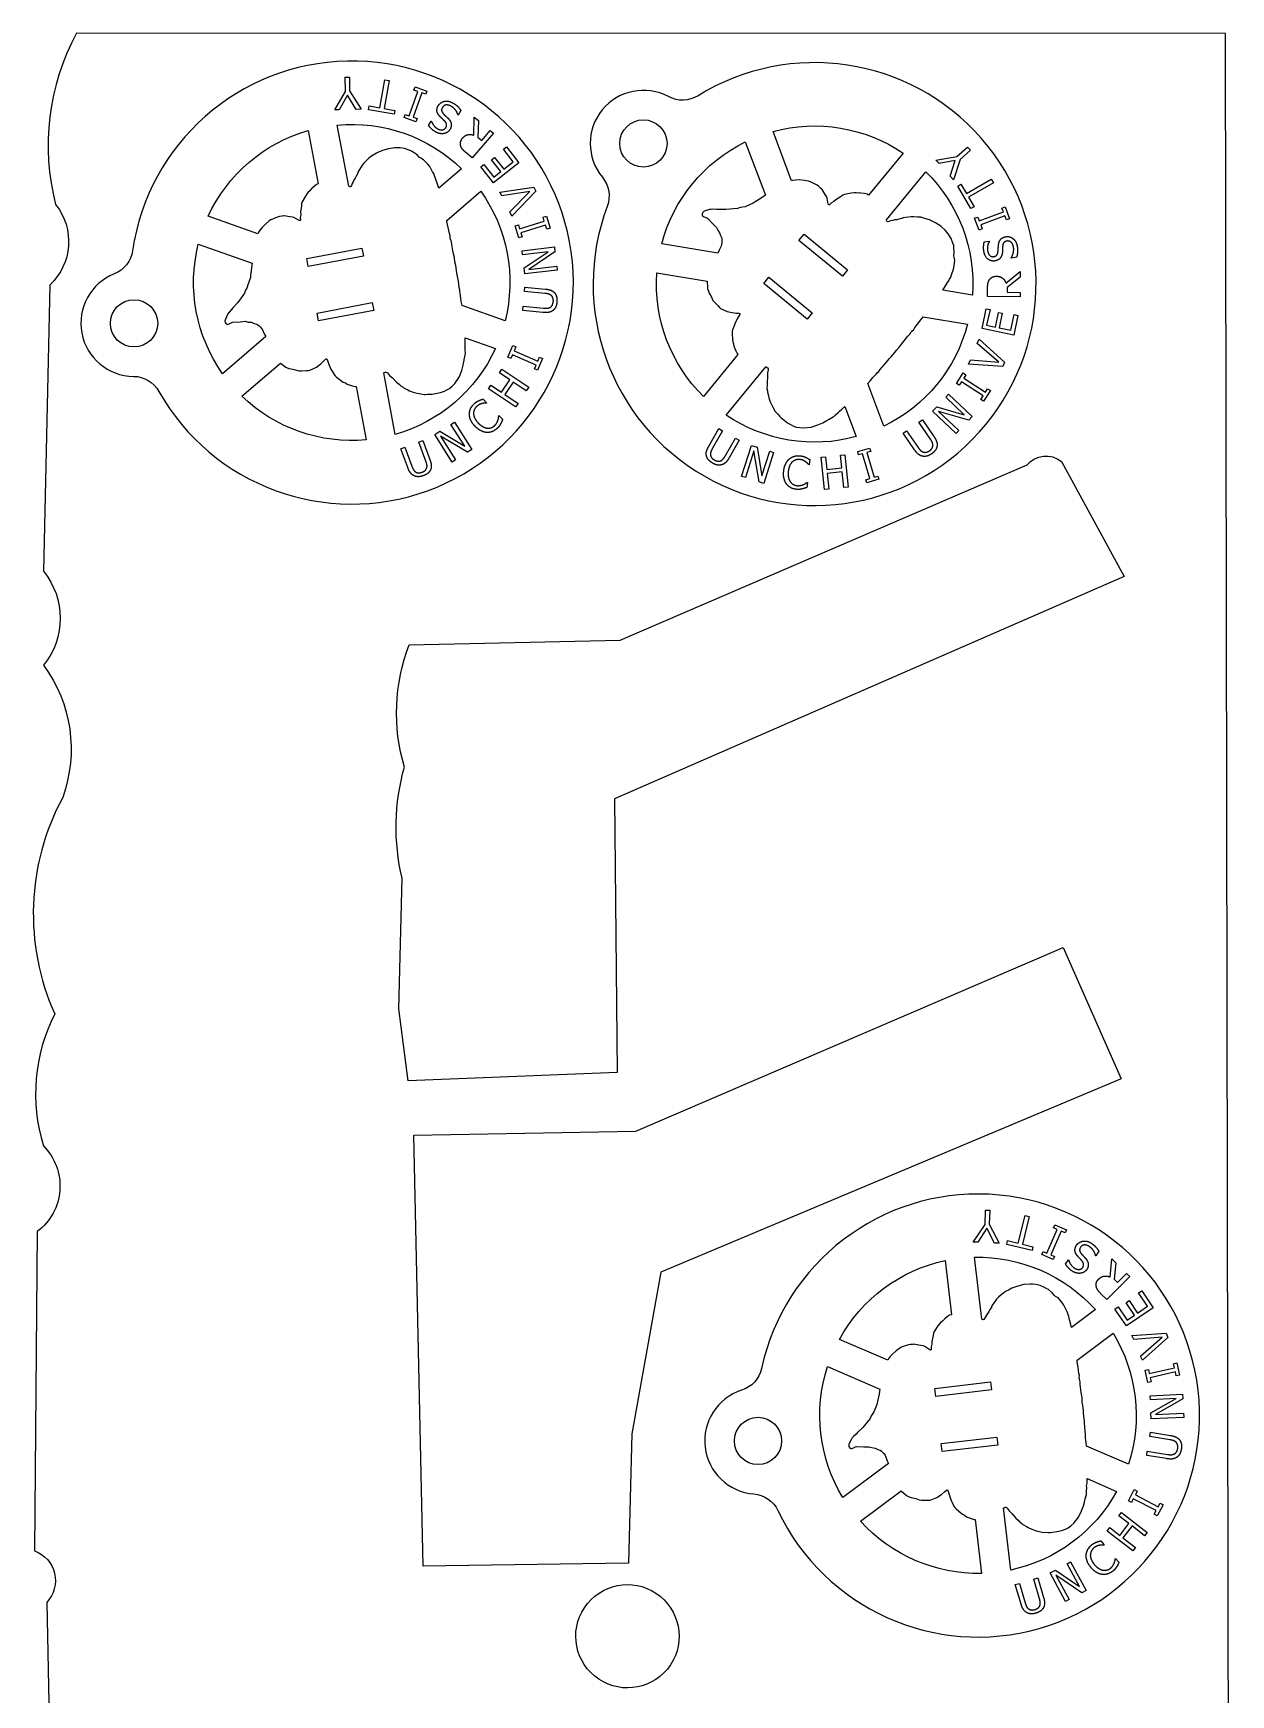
# Model space of a CAD drawing. Header units: millimetres. Extents: x -1 to 83, y -2 to 250.
# Drawn here: x -0.4 to 80.7, y 137.3 to 249.8 of the extents above; entities that cross this region are included whole.
import ezdxf

# ---------------------------------------------------------------- set-up
doc = ezdxf.new("R2010")
doc.units = ezdxf.units.MM
doc.layers.add('SCRAP_OUTLINE', color=5, linetype='Continuous')

msp = doc.modelspace()

# ---------------------------------------------------------------- linework, layer by layer
for points in [[(5.08, 233.54, 0.821365), (6.38, 226.6, -0.267689), (8.1, 225.58, 6.023346), (6.32, 235.11, -0.267689)], [(42.61, 245.54, 0.821365), (38.13, 240.08, -0.267689), (38.46, 238.11, 6.023346), (44.61, 245.6, -0.267689)], [(18.89, 239.64), (18.77, 239.59), (18.63, 239.48), (18.45, 239.32), (18.4, 239.26), (18.32, 239.16), (18.22, 239.08), (18.15, 238.99), (18.03, 238.81), (17.81, 238.41), (17.77, 238.3), (17.76, 238.13), (17.7, 237.73), (17.71, 237.55), (17.68, 237.36), (17.69, 237.19), (17.69, 237.17), (17.67, 237.15), (17.64, 237.15), (17.6, 237.15), (17.24, 237.35), (17.14, 237.38), (16.97, 237.4), (16.58, 237.46), (16.54, 237.46), (16.45, 237.44), (16.26, 237.42), (16.14, 237.39), (15.72, 237.23), (15.68, 237.21), (15.57, 237.13), (15.34, 236.93), (15.09, 236.69), (14.95, 236.52), (14.82, 236.32), (14.8, 236.26), (11.44, 237.44, -0.218412), (18.21, 243.25)], [(27.06, 239.34), (27, 239.55), (26.86, 239.92), (26.82, 240.06), (26.77, 240.18), (26.73, 240.33), (26.64, 240.46), (26.44, 240.81), (26.29, 241), (26.02, 241.27), (25.83, 241.37), (25.76, 241.42), (25.58, 241.59), (25.33, 241.79), (25.21, 241.84), (25.04, 241.92), (24.74, 242.03), (24.45, 242.07), (24.25, 242.08), (24.05, 242.07), (23.65, 242.01), (23.24, 241.89), (22.97, 241.77), (22.84, 241.72), (22.62, 241.57), (22.44, 241.47), (22.32, 241.37), (22.15, 241.21), (21.99, 241.03), (21.86, 240.89), (21.57, 240.42), (21.57, 240.38), (21.55, 240.31), (21.46, 240.16), (21.39, 240.02), (21.31, 239.89), (21.26, 239.77), (21.2, 239.65), (21.15, 239.52), (21.11, 239.46), (21.07, 239.44), (21.05, 239.44), (20.96, 239.48), (20.18, 243.62, -0.218412), (28.6, 240.66)], [(56.16, 238.88), (56.05, 238.94), (55.88, 238.98), (55.64, 239.01), (55.56, 239.02), (55.43, 239.01), (55.31, 239.03), (55.19, 239.03), (54.98, 239), (54.53, 238.92), (54.42, 238.88), (54.29, 238.78), (53.94, 238.56), (53.8, 238.45), (53.65, 238.34), (53.51, 238.22), (53.49, 238.21), (53.47, 238.22), (53.45, 238.24), (53.43, 238.27), (53.35, 238.67), (53.31, 238.77), (53.21, 238.92), (53.01, 239.25), (52.99, 239.28), (52.9, 239.34), (52.77, 239.47), (52.68, 239.54), (52.28, 239.76), (52.23, 239.78), (52.1, 239.81), (51.81, 239.86), (51.47, 239.9), (51.24, 239.89), (51, 239.86), (50.94, 239.84), (49.69, 243.18, -0.218412), (58.5, 241.72)], [(42.15, 235.57, -0.218412), (47.81, 242.47), (49.18, 238.86), (49.05, 238.79), (48.89, 238.66), (48.48, 238.41), (48.34, 238.32), (48.1, 238.21), (47.79, 238.09), (47.65, 238.05), (47.47, 238.03), (47.28, 237.96), (46.5, 237.89), (46, 237.91), (45.86, 237.91), (45.63, 237.92), (45.5, 237.91), (45.39, 237.89), (45.03, 237.78), (44.97, 237.74), (44.91, 237.67), (44.89, 237.6), (44.89, 237.56), (44.9, 237.51), (44.92, 237.47), (44.96, 237.44), (45.03, 237.4), (45.21, 237.33), (45.28, 237.3), (45.61, 236.93), (45.86, 236.67), (45.95, 236.5), (46.07, 236.32), (46.14, 236.13), (46.21, 235.96), (46.23, 235.87), (46.23, 235.76), (46.22, 235.64), (46.2, 235.51), (46.17, 235.42), (46.03, 235.14), (45.96, 234.94)], [(61.18, 232.43), (61.3, 232.61), (61.51, 232.96), (61.59, 233.07), (61.64, 233.19), (61.73, 233.32), (61.78, 233.47), (61.91, 233.85), (61.96, 234.08), (61.99, 234.47), (61.95, 234.68), (61.94, 234.76), (61.96, 235.01), (61.94, 235.33), (61.92, 235.45), (61.86, 235.63), (61.76, 235.94), (61.59, 236.18), (61.47, 236.35), (61.34, 236.49), (61.04, 236.76), (60.68, 237), (60.42, 237.12), (60.29, 237.2), (60.04, 237.27), (59.84, 237.34), (59.7, 237.37), (59.46, 237.39), (59.22, 237.41), (59.03, 237.4), (58.48, 237.33), (58.45, 237.3), (58.39, 237.28), (58.21, 237.25), (58.06, 237.21), (57.91, 237.19), (57.79, 237.15), (57.65, 237.12), (57.52, 237.08), (57.45, 237.07), (57.41, 237.08), (57.4, 237.1), (57.37, 237.19), (60.04, 240.46, -0.218412), (63.19, 232.1)], [(29.9, 239.14, -0.218412), (31.55, 230.37), (28.64, 231.39), (28.58, 231.66), (28.54, 231.9), (28.51, 232.23), (28.48, 232.36), (28.48, 232.47), (28.44, 232.61), (28.38, 233.05), (28.28, 233.59), (28.26, 233.77), (28.2, 234.11), (28.14, 234.35), (28.11, 234.64), (28.03, 234.99), (27.93, 235.53), (27.91, 235.72), (27.84, 235.89), (27.83, 235.96), (27.83, 236.12), (27.77, 236.27), (27.69, 236.69), (27.64, 236.88), (27.61, 237.09), (27.59, 237.16)], [(12.42, 226.78, -0.218412), (10.77, 235.55), (14.42, 234.27), (14.39, 234.13), (14.38, 233.92), (14.31, 233.45), (14.3, 233.29), (14.22, 233.04), (14.11, 232.72), (14.05, 232.58), (13.96, 232.43), (13.89, 232.24), (13.44, 231.6), (13.1, 231.23), (13.01, 231.12), (12.86, 230.95), (12.78, 230.84), (12.73, 230.75), (12.58, 230.4), (12.57, 230.33), (12.59, 230.24), (12.63, 230.18), (12.66, 230.15), (12.7, 230.13), (12.74, 230.12), (12.79, 230.13), (12.86, 230.16), (13.04, 230.25), (13.11, 230.28), (13.6, 230.3), (13.96, 230.33), (14.14, 230.28), (14.37, 230.26), (14.56, 230.19), (14.73, 230.14), (14.81, 230.09), (14.9, 230.02), (14.98, 229.94), (15.06, 229.84), (15.12, 229.76), (15.24, 229.47), (15.35, 229.29)], [(45.22, 233.04), (45.25, 232.59), (45.26, 232.53), (45.31, 232.37), (45.37, 232.23), (45.53, 231.96), (45.62, 231.74), (45.73, 231.62), (45.97, 231.37), (46.06, 231.26), (46.14, 231.2), (46.58, 231), (46.93, 230.92), (47.2, 230.88), (47.38, 230.87), (47.42, 230.86), (47.44, 230.84), (47.45, 230.81), (47.43, 230.78), (47.29, 230.53), (47.1, 230.16), (47.06, 230.01), (46.95, 229.75), (46.93, 229.64), (46.93, 229.52), (46.95, 229.07), (46.96, 228.95), (47.01, 228.8), (47.03, 228.65), (47.16, 228.32), (47.26, 228.15), (47.3, 228.09), (44.97, 225.24, -0.218412), (41.82, 233.6)], [(62.86, 230.13, -0.218412), (57.2, 223.22), (56.11, 226.11), (56.28, 226.33), (56.44, 226.52), (56.67, 226.75), (56.75, 226.85), (56.84, 226.93), (56.92, 227.05), (57.22, 227.38), (57.57, 227.8), (57.69, 227.93), (57.91, 228.2), (58.06, 228.4), (58.26, 228.6), (58.48, 228.9), (58.82, 229.32), (58.95, 229.45), (59.05, 229.62), (59.09, 229.67), (59.22, 229.77), (59.29, 229.91), (59.56, 230.24), (59.68, 230.41), (59.81, 230.56), (59.86, 230.62)], [(23.33, 226.83), (23.35, 226.85), (23.42, 226.88), (23.47, 226.89), (23.53, 226.87), (23.58, 226.83), (23.72, 226.66), (23.92, 226.49), (24.2, 226.21), (24.37, 226.08), (24.46, 225.97), (24.5, 225.94), (24.64, 225.87), (24.72, 225.8), (24.95, 225.68), (25.07, 225.62), (25.33, 225.53), (25.59, 225.46), (25.72, 225.43), (26.06, 225.38), (26.14, 225.37), (26.29, 225.39), (26.47, 225.39), (26.6, 225.4), (27.17, 225.51), (27.44, 225.6), (27.61, 225.68), (27.78, 225.78), (27.96, 225.94), (28.14, 226.12), (28.44, 226.55), (28.61, 227), (28.71, 227.35), (28.76, 227.59), (28.8, 227.84), (28.86, 228.14), (28.86, 228.22), (28.85, 228.34), (28.85, 228.59), (28.83, 228.71), (28.84, 228.9), (28.84, 229.2), (30.89, 228.48, -0.218412), (24.11, 222.67)], [(16.33, 227.5), (16.7, 227.23), (16.75, 227.2), (16.9, 227.14), (17.05, 227.1), (17.36, 227.04), (17.58, 226.98), (17.75, 226.98), (18.09, 227), (18.23, 227), (18.33, 227.02), (18.77, 227.23), (19.06, 227.45), (19.26, 227.63), (19.38, 227.76), (19.42, 227.79), (19.44, 227.79), (19.47, 227.78), (19.49, 227.74), (19.58, 227.47), (19.74, 227.09), (19.83, 226.96), (19.96, 226.72), (20.04, 226.63), (20.13, 226.55), (20.49, 226.27), (20.59, 226.2), (20.73, 226.15), (20.86, 226.07), (21.19, 225.96), (21.39, 225.92), (21.46, 225.91), (22.14, 222.3, -0.218412), (13.72, 225.26)], [(49.2, 227.25), (49.23, 227.24), (49.3, 227.21), (49.34, 227.18), (49.36, 227.12), (49.36, 227.05), (49.32, 226.84), (49.32, 226.58), (49.29, 226.18), (49.3, 225.96), (49.27, 225.83), (49.27, 225.78), (49.31, 225.62), (49.31, 225.52), (49.37, 225.27), (49.4, 225.14), (49.49, 224.88), (49.61, 224.64), (49.67, 224.52), (49.84, 224.22), (49.89, 224.15), (50.01, 224.05), (50.12, 223.91), (50.22, 223.82), (50.66, 223.46), (50.91, 223.31), (51.08, 223.23), (51.27, 223.16), (51.5, 223.13), (51.76, 223.11), (52.28, 223.15), (52.72, 223.31), (53.06, 223.46), (53.28, 223.58), (53.49, 223.71), (53.76, 223.85), (53.83, 223.9), (53.91, 223.99), (54.1, 224.15), (54.18, 224.24), (54.33, 224.35), (54.56, 224.55), (55.32, 222.52, -0.218412), (46.52, 223.97)], [(47.56, 157.94, 0.821365), (48.38, 150.92, -0.267689), (50.02, 149.79, 6.023346), (48.91, 159.42, -0.267689)], [(61.77, 163.06), (61.64, 163.02), (61.49, 162.93), (61.31, 162.78), (61.25, 162.72), (61.17, 162.63), (61.06, 162.55), (60.98, 162.47), (60.85, 162.3), (60.6, 161.91), (60.56, 161.81), (60.54, 161.64), (60.45, 161.24), (60.44, 161.06), (60.4, 160.88), (60.4, 160.7), (60.39, 160.68), (60.37, 160.67), (60.34, 160.66), (60.31, 160.67), (59.97, 160.9), (59.86, 160.94), (59.69, 160.97), (59.31, 161.05), (59.27, 161.06), (59.17, 161.04), (58.99, 161.03), (58.87, 161.02), (58.43, 160.88), (58.39, 160.86), (58.28, 160.79), (58.03, 160.61), (57.77, 160.39), (57.62, 160.23), (57.48, 160.04), (57.45, 159.98), (54.18, 161.39, -0.218412), (61.34, 166.72)], [(69.89, 162.19), (69.85, 162.4), (69.74, 162.79), (69.71, 162.93), (69.67, 163.05), (69.63, 163.21), (69.56, 163.34), (69.38, 163.7), (69.25, 163.9), (68.99, 164.2), (68.81, 164.3), (68.74, 164.36), (68.58, 164.54), (68.34, 164.76), (68.23, 164.82), (68.06, 164.91), (67.77, 165.04), (67.48, 165.1), (67.28, 165.12), (67.09, 165.13), (66.68, 165.1), (66.26, 165), (65.99, 164.9), (65.85, 164.86), (65.62, 164.73), (65.43, 164.64), (65.31, 164.55), (65.13, 164.4), (64.95, 164.24), (64.82, 164.1), (64.5, 163.66), (64.49, 163.62), (64.47, 163.55), (64.36, 163.4), (64.29, 163.26), (64.2, 163.14), (64.14, 163.02), (64.07, 162.91), (64.01, 162.79), (63.97, 162.73), (63.92, 162.71), (63.91, 162.71), (63.82, 162.76), (63.33, 166.95, -0.218412), (71.52, 163.4)], [(72.72, 161.8, -0.218412), (73.75, 152.93), (70.91, 154.16), (70.88, 154.43), (70.85, 154.67), (70.84, 155), (70.83, 155.13), (70.83, 155.24), (70.8, 155.38), (70.77, 155.83), (70.71, 156.38), (70.71, 156.56), (70.67, 156.9), (70.62, 157.14), (70.62, 157.43), (70.56, 157.79), (70.49, 158.34), (70.49, 158.52), (70.43, 158.7), (70.42, 158.77), (70.44, 158.93), (70.39, 159.08), (70.34, 159.5), (70.3, 159.7), (70.29, 159.91), (70.27, 159.98)], [(54.41, 150.68, -0.218412), (53.38, 159.55), (56.93, 158.02), (56.89, 157.88), (56.87, 157.67), (56.77, 157.21), (56.74, 157.05), (56.65, 156.8), (56.52, 156.49), (56.45, 156.36), (56.34, 156.22), (56.26, 156.03), (55.77, 155.43), (55.4, 155.08), (55.31, 154.97), (55.14, 154.82), (55.05, 154.71), (55, 154.63), (54.83, 154.29), (54.81, 154.22), (54.83, 154.13), (54.86, 154.07), (54.89, 154.03), (54.93, 154.01), (54.97, 154), (55.02, 154), (55.09, 154.02), (55.27, 154.11), (55.35, 154.13), (55.84, 154.11), (56.2, 154.12), (56.38, 154.06), (56.6, 154.02), (56.78, 153.94), (56.95, 153.88), (57.03, 153.82), (57.11, 153.75), (57.19, 153.66), (57.27, 153.55), (57.31, 153.47), (57.42, 153.17), (57.51, 152.99)], [(65.3, 149.97), (65.33, 149.99), (65.4, 150.02), (65.44, 150.02), (65.5, 150), (65.55, 149.95), (65.67, 149.77), (65.86, 149.59), (66.13, 149.29), (66.29, 149.15), (66.37, 149.04), (66.41, 149), (66.54, 148.92), (66.61, 148.85), (66.84, 148.72), (66.96, 148.65), (67.2, 148.54), (67.46, 148.45), (67.59, 148.41), (67.92, 148.33), (68.01, 148.32), (68.16, 148.34), (68.34, 148.32), (68.47, 148.32), (69.04, 148.39), (69.31, 148.47), (69.5, 148.53), (69.67, 148.62), (69.86, 148.77), (70.05, 148.94), (70.38, 149.34), (70.58, 149.77), (70.7, 150.12), (70.77, 150.36), (70.82, 150.6), (70.91, 150.89), (70.92, 150.98), (70.91, 151.1), (70.93, 151.35), (70.92, 151.47), (70.95, 151.66), (70.96, 151.96), (72.95, 151.09, -0.218412), (65.79, 145.77)], [(58.36, 151.13), (58.71, 150.84), (58.76, 150.8), (58.91, 150.73), (59.05, 150.68), (59.36, 150.61), (59.58, 150.52), (59.74, 150.51), (60.09, 150.51), (60.23, 150.5), (60.33, 150.51), (60.78, 150.69), (61.09, 150.89), (61.3, 151.06), (61.43, 151.18), (61.47, 151.2), (61.49, 151.2), (61.51, 151.19), (61.53, 151.15), (61.61, 150.88), (61.74, 150.48), (61.82, 150.35), (61.94, 150.1), (62, 150), (62.09, 149.92), (62.43, 149.62), (62.52, 149.54), (62.66, 149.48), (62.78, 149.38), (63.11, 149.25), (63.3, 149.2), (63.38, 149.19), (63.8, 145.54, -0.218412), (55.61, 149.08)]]:
    msp.add_lwpolyline(points, format="xyb", close=True)
for points in [[(20.32, 244.65), (20.01, 244.65), (20.73, 245.89), (20.71, 246.86), (21, 246.87), (21.02, 245.93), (21.79, 244.69), (21.47, 244.68), (20.88, 245.64)], [(23.4, 246.69), (23.69, 246.64), (23.35, 244.73), (24.08, 244.6), (24.04, 244.35), (22.29, 244.65), (22.34, 244.91), (23.07, 244.78)], [(25.37, 245.99), (25.45, 246.2), (26.25, 245.91), (26.18, 245.7), (25.91, 245.8), (25.32, 244.15), (25.59, 244.05), (25.51, 243.84), (24.71, 244.13), (24.78, 244.34), (25.05, 244.25), (25.64, 245.89)], [(31.63, 242.15), (32.48, 241.06), (30.75, 239.7), (29.9, 240.79), (30.11, 240.95), (30.78, 240.09), (31.25, 240.47), (30.63, 241.26), (30.83, 241.42), (31.46, 240.63), (32.1, 241.13), (31.43, 241.98)], [(60.93, 241.01), (60.72, 241.24), (62.13, 241.49), (62.86, 242.13), (63.06, 241.91), (62.35, 241.29), (61.9, 239.9), (61.68, 240.15), (62.03, 241.21)], [(64.46, 239.96), (64.61, 239.71), (62.93, 238.73), (63.3, 238.09), (63.08, 237.96), (62.19, 239.49), (62.41, 239.62), (62.78, 238.99)], [(31.32, 238.82), (31.18, 239.08), (33.49, 239.41), (33.63, 239.13), (32.01, 237.45), (31.87, 237.73), (33.22, 239.11)], [(34.12, 237.38), (34.34, 237.44), (34.59, 236.63), (34.37, 236.56), (34.29, 236.83), (32.61, 236.32), (32.7, 236.05), (32.48, 235.98), (32.23, 236.8), (32.45, 236.86), (32.53, 236.6), (34.2, 237.11)], [(65.19, 238), (65.4, 238.07), (65.7, 237.27), (65.49, 237.2), (65.39, 237.46), (63.75, 236.85), (63.85, 236.59), (63.64, 236.51), (63.34, 237.31), (63.55, 237.39), (63.65, 237.13), (65.29, 237.73)], [(18.12, 234.58), (21.85, 235.28), (21.95, 234.74), (18.22, 234.04)], [(32.7, 235.1), (34.89, 235.36), (34.92, 235.03), (33.15, 233.84), (35.04, 234.06), (35.07, 233.79), (32.88, 233.54), (32.83, 233.95), (34.46, 235.03), (32.73, 234.83)], [(51.79, 236.22), (54.73, 233.81), (54.38, 233.39), (51.44, 235.8)], [(49.4, 233.32), (52.34, 230.9), (52, 230.48), (49.06, 232.89)], [(18.81, 230.89), (22.55, 231.59), (22.65, 231.05), (18.91, 230.35)], [(66.27, 230.73), (65.99, 229.38), (63.84, 229.83), (64.12, 231.18), (64.38, 231.13), (64.15, 230.07), (64.74, 229.94), (64.95, 230.93), (65.21, 230.88), (65, 229.89), (65.8, 229.72), (66.02, 230.78)], [(33.88, 227.89), (34.08, 227.8), (33.74, 227.02), (33.54, 227.11), (33.65, 227.36), (32.04, 228.06), (31.93, 227.8), (31.73, 227.89), (32.07, 228.68), (32.27, 228.59), (32.16, 228.33), (33.77, 227.63)], [(63.52, 228.83), (63.64, 229.11), (65.37, 227.55), (65.25, 227.26), (62.92, 227.42), (63.05, 227.71), (64.97, 227.56)], [(31.32, 227.08), (33.15, 225.86), (32.98, 225.61), (32.09, 226.21), (31.52, 225.37), (32.42, 224.77), (32.25, 224.53), (30.43, 225.76), (30.59, 226), (31.31, 225.52), (31.87, 226.36), (31.16, 226.84)], [(64.22, 225.76), (64.41, 225.64), (63.94, 224.92), (63.76, 225.04), (63.91, 225.28), (62.44, 226.23), (62.29, 226), (62.1, 226.12), (62.56, 226.83), (62.75, 226.71), (62.6, 226.48), (64.07, 225.52)], [(61.56, 225.39), (63.16, 223.88), (62.94, 223.64), (60.89, 224.23), (62.27, 222.93), (62.08, 222.73), (60.48, 224.24), (60.77, 224.54), (62.64, 223.99), (61.38, 225.19)], [(28.11, 223.5), (29.29, 221.64), (29.01, 221.47), (27.17, 222.55), (28.19, 220.95), (27.96, 220.8), (26.78, 222.66), (27.13, 222.88), (28.81, 221.88), (27.88, 223.35)], [(49.73, 221.45), (49.06, 219.35), (48.75, 219.45), (48.39, 221.55), (47.82, 219.74), (47.56, 219.82), (48.22, 221.92), (48.62, 221.8), (48.94, 219.87), (49.47, 221.53)], [(56.79, 219.85), (56.86, 219.63), (56.04, 219.39), (55.98, 219.6), (56.25, 219.68), (55.75, 221.36), (55.48, 221.28), (55.42, 221.5), (56.23, 221.74), (56.3, 221.52), (56.03, 221.44), (56.53, 219.77)], [(54.54, 221.29), (54.77, 219.1), (54.48, 219.07), (54.36, 220.14), (53.36, 220.03), (53.47, 218.96), (53.18, 218.93), (52.95, 221.12), (53.24, 221.15), (53.33, 220.29), (54.34, 220.4), (54.25, 221.26)], [(63.55, 167.97), (63.24, 167.98), (64.04, 169.17), (64.08, 170.14), (64.37, 170.13), (64.33, 169.19), (65.01, 167.9), (64.69, 167.91), (64.17, 168.91)], [(66.76, 169.78), (67.04, 169.71), (66.57, 167.83), (67.29, 167.65), (67.23, 167.4), (65.51, 167.82), (65.57, 168.08), (66.29, 167.9)], [(68.68, 168.94), (68.77, 169.15), (69.55, 168.81), (69.46, 168.6), (69.2, 168.71), (68.5, 167.11), (68.75, 167), (68.66, 166.79), (67.88, 167.14), (67.97, 167.34), (68.23, 167.23), (68.93, 168.83)], [(74.65, 164.67), (75.43, 163.53), (73.61, 162.3), (72.83, 163.44), (73.05, 163.58), (73.66, 162.69), (74.16, 163.03), (73.59, 163.86), (73.8, 164.01), (74.37, 163.17), (75.05, 163.63), (74.44, 164.53)], [(74.11, 161.38), (73.99, 161.65), (76.31, 161.81), (76.43, 161.52), (74.71, 159.97), (74.58, 160.25), (76.03, 161.53)], [(76.8, 159.74), (77.02, 159.79), (77.21, 158.96), (76.99, 158.91), (76.93, 159.19), (75.23, 158.79), (75.29, 158.52), (75.07, 158.47), (74.88, 159.3), (75.1, 159.35), (75.16, 159.08), (76.87, 159.47)], [(60.64, 158.07), (64.42, 158.51), (64.48, 157.96), (60.7, 157.53)], [(75.23, 157.57), (77.42, 157.68), (77.44, 157.35), (75.59, 156.29), (77.48, 156.38), (77.5, 156.1), (75.3, 156), (75.28, 156.42), (76.98, 157.38), (75.24, 157.3)], [(61.07, 154.34), (64.85, 154.77), (64.91, 154.23), (61.14, 153.79)], [(75.9, 150.29), (76.1, 150.19), (75.7, 149.43), (75.5, 149.54), (75.63, 149.79), (74.08, 150.6), (73.95, 150.35), (73.75, 150.45), (74.15, 151.21), (74.35, 151.1), (74.22, 150.85), (75.77, 150.05)], [(73.29, 149.67), (75.03, 148.32), (74.85, 148.09), (74, 148.75), (73.37, 147.95), (74.22, 147.29), (74.04, 147.06), (72.31, 148.41), (72.49, 148.64), (73.17, 148.11), (73.79, 148.91), (73.11, 149.44)], [(69.84, 146.32), (70.88, 144.39), (70.6, 144.23), (68.84, 145.43), (69.74, 143.77), (69.5, 143.64), (68.45, 145.57), (68.82, 145.77), (70.43, 144.66), (69.6, 146.19)]]:
    msp.add_lwpolyline(points, close=True)
for points in [[(28.55, 244.61), (28.37, 244.29), (28.36, 244.3)], [(29.43, 242.93), (29.46, 244.16), (29.75, 243.92), (29.71, 242.8), (29.96, 242.58), (30.53, 243.25), (30.76, 243.06), (29.32, 241.39), (28.89, 241.75)], [(26.36, 243.59), (26.53, 243.89), (26.55, 243.88)], [(63.99, 235.7), (64.33, 235.76), (64.34, 235.74)], [(66.18, 234.67), (65.82, 234.6), (65.82, 234.63)], [(65.46, 232.92), (66.43, 233.69), (66.42, 233.31), (65.54, 232.62), (65.54, 232.29), (66.41, 232.28), (66.41, 231.99), (64.21, 232.01), (64.21, 232.58)], [(34.24, 232.22), (32.87, 232.35), (32.89, 232.64), (34.26, 232.51)], [(34.11, 230.92), (32.74, 231.05), (32.77, 231.35), (34.14, 231.22)], [(30.05, 225.06), (30.29, 224.81), (30.28, 224.79)], [(31.12, 223.93), (31.13, 223.95), (31.37, 223.7)], [(45.34, 221.88), (46.02, 223.07), (46.27, 222.92), (45.59, 221.73)], [(59.27, 221.62), (58.49, 222.75), (58.73, 222.92), (59.51, 221.79)], [(60.34, 222.35), (59.56, 223.49), (59.8, 223.65), (60.58, 222.52)], [(24.96, 220.42), (24.48, 221.7), (24.76, 221.8), (25.23, 220.52)], [(26.18, 220.86), (25.7, 222.15), (25.98, 222.26), (26.45, 220.97)], [(46.46, 221.23), (47.15, 222.42), (47.4, 222.28), (46.72, 221.09)], [(52.17, 220.97), (52.13, 220.61), (52.11, 220.62)], [(51.99, 219.42), (52.01, 219.42), (51.98, 219.07)], [(69.5, 166.48), (69.69, 166.77), (69.71, 166.76)], [(71.75, 167.35), (71.55, 167.04), (71.53, 167.05)], [(72.51, 165.61), (72.63, 166.84), (72.9, 166.57), (72.78, 165.46), (73.02, 165.23), (73.63, 165.85), (73.84, 165.64), (72.3, 164.08), (71.89, 164.48)], [(76.56, 154.59), (75.2, 154.82), (75.25, 155.1), (76.6, 154.88)], [(76.34, 153.31), (74.99, 153.53), (75.03, 153.82), (76.39, 153.6)], [(71.88, 147.74), (72.11, 147.48), (72.09, 147.46)], [(72.87, 146.54), (72.88, 146.56), (73.11, 146.29)], [(67.73, 143.82), (67.34, 145.15), (67.62, 145.23), (68.01, 143.91)], [(66.48, 143.46), (66.09, 144.78), (66.37, 144.86), (66.76, 143.54)]]:
    msp.add_lwpolyline(points)
for centre in [(40.91, 242.37), (6.42, 230.19), (48.67, 154.51)]:
    msp.add_circle(centre, 1.6)
for points in [[(27.12, 244.21), (26.95, 244.39), (26.91, 244.73), (27.01, 244.91)], [(27.01, 244.91), (27.07, 245.02), (27.29, 245.19), (27.41, 245.22)], [(27.45, 243.89), (27.38, 243.96), (27.18, 244.15), (27.12, 244.21)], [(27.3, 244.8), (27.23, 244.69), (27.27, 244.48), (27.37, 244.38)], [(27.9, 244.88), (27.69, 245), (27.38, 244.95), (27.3, 244.8)], [(27.37, 244.38), (27.44, 244.3), (27.57, 244.18), (27.67, 244.09)], [(27.41, 245.22), (27.55, 245.25), (27.83, 245.21), (28.01, 245.11)], [(28.36, 244.3), (28.3, 244.49), (28.05, 244.8), (27.9, 244.88)], [(28.01, 245.11), (28.22, 245), (28.46, 244.74), (28.55, 244.61)], [(26.86, 243.14), (26.7, 243.23), (26.45, 243.46), (26.36, 243.59)], [(26.55, 243.88), (26.6, 243.75), (26.81, 243.46), (26.97, 243.37)], [(27.82, 243.33), (27.68, 243.1), (27.14, 242.99), (26.86, 243.14)], [(26.97, 243.37), (27.15, 243.27), (27.46, 243.32), (27.54, 243.45)], [(27.54, 243.45), (27.6, 243.57), (27.56, 243.79), (27.45, 243.89)], [(27.67, 244.09), (27.75, 244.01), (27.86, 243.84), (27.89, 243.75)], [(27.89, 243.75), (27.91, 243.65), (27.88, 243.44), (27.82, 243.33)], [(28.54, 242.21), (28.5, 242.34), (28.56, 242.6), (28.67, 242.74)], [(28.89, 241.75), (28.75, 241.88), (28.58, 242.07), (28.54, 242.21)], [(28.67, 242.74), (28.82, 242.92), (29.22, 243.01), (29.43, 242.93)], [(63.97, 235.03), (63.94, 235.21), (63.95, 235.54), (63.99, 235.7)], [(64.34, 235.74), (64.26, 235.62), (64.18, 235.27), (64.22, 235.09)], [(64.92, 235.05), (64.93, 235.15), (64.95, 235.43), (64.96, 235.52)], [(64.96, 235.52), (64.98, 235.75), (65.22, 236.01), (65.42, 236.05)], [(65.24, 235.43), (65.23, 235.33), (65.22, 235.15), (65.22, 235.02)], [(65.52, 235.76), (65.39, 235.74), (65.25, 235.58), (65.24, 235.43)], [(65.42, 236.05), (65.55, 236.08), (65.81, 236.02), (65.92, 235.94)], [(65.97, 235.35), (65.93, 235.58), (65.68, 235.79), (65.52, 235.76)], [(65.82, 234.63), (65.92, 234.79), (66, 235.18), (65.97, 235.35)], [(65.92, 235.94), (66.03, 235.86), (66.18, 235.61), (66.22, 235.41)], [(66.22, 235.41), (66.26, 235.18), (66.23, 234.83), (66.18, 234.67)], [(64.73, 234.42), (64.46, 234.37), (64.03, 234.71), (63.97, 235.03)], [(64.22, 235.09), (64.25, 234.89), (64.49, 234.68), (64.64, 234.71)], [(64.64, 234.71), (64.78, 234.74), (64.91, 234.91), (64.92, 235.05)], [(65.09, 234.63), (65.03, 234.55), (64.85, 234.44), (64.73, 234.42)], [(65.22, 235.02), (65.21, 234.9), (65.15, 234.71), (65.09, 234.63)], [(64.21, 232.58), (64.22, 232.77), (64.26, 233.02), (64.34, 233.14)], [(64.34, 233.14), (64.41, 233.25), (64.65, 233.38), (64.82, 233.38)], [(64.82, 233.38), (65.06, 233.38), (65.38, 233.13), (65.46, 232.92)], [(34.67, 232.08), (34.59, 232.14), (34.39, 232.2), (34.24, 232.22)], [(34.26, 232.51), (34.49, 232.49), (34.81, 232.36), (34.91, 232.24)], [(34.81, 231.66), (34.82, 231.79), (34.75, 232.01), (34.67, 232.08)], [(34.91, 232.24), (35, 232.12), (35.07, 231.84), (35.05, 231.63)], [(34.8, 231.07), (34.67, 230.97), (34.34, 230.9), (34.11, 230.92)], [(34.14, 231.22), (34.29, 231.2), (34.5, 231.22), (34.59, 231.27)], [(34.59, 231.27), (34.68, 231.32), (34.79, 231.51), (34.81, 231.66)], [(35.05, 231.63), (35.04, 231.44), (34.91, 231.16), (34.8, 231.07)], [(29.75, 224.95), (29.81, 224.98), (29.97, 225.04), (30.05, 225.06)], [(29.13, 224.01), (29.12, 224.2), (29.27, 224.57), (29.43, 224.72)], [(29.52, 223.21), (29.32, 223.41), (29.14, 223.8), (29.13, 224.01)], [(29.6, 224.54), (29.5, 224.44), (29.4, 224.19), (29.41, 224.04)], [(29.41, 224.04), (29.42, 223.9), (29.59, 223.58), (29.74, 223.43)], [(29.43, 224.72), (29.51, 224.8), (29.67, 224.91), (29.75, 224.95)], [(29.97, 224.75), (29.88, 224.73), (29.7, 224.63), (29.6, 224.54)], [(30.28, 224.79), (30.22, 224.79), (30.07, 224.78), (29.97, 224.75)], [(31.07, 223.65), (31.1, 223.73), (31.11, 223.89), (31.12, 223.93)], [(30.31, 222.8), (30.11, 222.81), (29.71, 223.02), (29.52, 223.21)], [(29.74, 223.43), (29.89, 223.27), (30.2, 223.11), (30.35, 223.09)], [(31.02, 223.09), (30.86, 222.94), (30.5, 222.79), (30.31, 222.8)], [(30.35, 223.09), (30.49, 223.08), (30.74, 223.17), (30.84, 223.27)], [(30.84, 223.27), (30.93, 223.36), (31.04, 223.55), (31.07, 223.65)], [(31.25, 223.41), (31.21, 223.32), (31.11, 223.18), (31.02, 223.09)], [(31.37, 223.7), (31.35, 223.62), (31.3, 223.49), (31.25, 223.41)], [(45.19, 221.19), (45.14, 221.35), (45.22, 221.67), (45.34, 221.88)], [(45.59, 221.73), (45.52, 221.6), (45.45, 221.4), (45.45, 221.3)], [(59.51, 221.79), (59.6, 221.66), (59.75, 221.51), (59.84, 221.48)], [(60.28, 221.56), (60.39, 221.64), (60.52, 221.83), (60.51, 221.94)], [(60.51, 221.94), (60.51, 222.04), (60.43, 222.23), (60.34, 222.35)], [(60.79, 221.85), (60.76, 221.71), (60.59, 221.47), (60.42, 221.35)], [(60.58, 222.52), (60.71, 222.33), (60.82, 222.01), (60.79, 221.85)], [(26.24, 220.42), (26.27, 220.52), (26.23, 220.72), (26.18, 220.86)], [(26.45, 220.97), (26.53, 220.75), (26.56, 220.41), (26.49, 220.27)], [(45.6, 220.72), (45.43, 220.82), (45.23, 221.05), (45.19, 221.19)], [(45.45, 221.3), (45.46, 221.19), (45.59, 221.01), (45.72, 220.94)], [(46.21, 220.61), (46.06, 220.57), (45.77, 220.62), (45.6, 220.72)], [(45.72, 220.94), (45.84, 220.87), (46.07, 220.84), (46.17, 220.89)], [(46.17, 220.89), (46.25, 220.94), (46.39, 221.1), (46.46, 221.23)], [(46.72, 221.09), (46.61, 220.89), (46.36, 220.65), (46.21, 220.61)], [(50.41, 220.18), (50.44, 220.46), (50.62, 220.85), (50.77, 220.99)], [(50.98, 220.79), (50.87, 220.69), (50.74, 220.36), (50.72, 220.15)], [(50.77, 220.99), (50.92, 221.12), (51.29, 221.24), (51.51, 221.22)], [(51.48, 220.97), (51.34, 220.98), (51.08, 220.89), (50.98, 220.79)], [(51.88, 220.82), (51.8, 220.88), (51.61, 220.96), (51.48, 220.97)], [(51.51, 221.22), (51.62, 221.21), (51.81, 221.16), (51.89, 221.12)], [(52.11, 220.62), (52.07, 220.66), (51.96, 220.77), (51.88, 220.82)], [(51.89, 221.12), (51.96, 221.09), (52.1, 221.01), (52.17, 220.97)], [(59.82, 221.19), (59.66, 221.22), (59.4, 221.43), (59.27, 221.62)], [(60.42, 221.35), (60.26, 221.24), (59.96, 221.16), (59.82, 221.19)], [(59.84, 221.48), (59.94, 221.44), (60.16, 221.48), (60.28, 221.56)], [(25.39, 219.86), (25.24, 219.93), (25.04, 220.19), (24.96, 220.42)], [(25.23, 220.52), (25.29, 220.37), (25.4, 220.19), (25.48, 220.13)], [(26.01, 219.87), (25.83, 219.81), (25.52, 219.8), (25.39, 219.86)], [(25.48, 220.13), (25.56, 220.07), (25.78, 220.06), (25.92, 220.11)], [(25.92, 220.11), (26.05, 220.15), (26.22, 220.31), (26.24, 220.42)], [(26.49, 220.27), (26.43, 220.13), (26.2, 219.94), (26.01, 219.87)], [(50.6, 219.31), (50.48, 219.47), (50.38, 219.91), (50.41, 220.18)], [(50.72, 220.15), (50.69, 219.93), (50.77, 219.59), (50.85, 219.47)], [(50.85, 219.47), (50.93, 219.35), (51.17, 219.22), (51.31, 219.2)], [(51.74, 219.27), (51.83, 219.31), (51.95, 219.39), (51.99, 219.42)], [(51.28, 218.95), (51.06, 218.97), (50.72, 219.15), (50.6, 219.31)], [(51.67, 218.98), (51.57, 218.95), (51.41, 218.94), (51.28, 218.95)], [(51.31, 219.2), (51.43, 219.19), (51.65, 219.23), (51.74, 219.27)], [(51.98, 219.07), (51.9, 219.05), (51.77, 219), (51.67, 218.98)], [(70.29, 167.05), (70.14, 167.23), (70.12, 167.58), (70.23, 167.76)], [(70.23, 167.76), (70.3, 167.86), (70.53, 168.01), (70.66, 168.04)], [(71.12, 167.66), (70.92, 167.8), (70.6, 167.76), (70.51, 167.63)], [(70.66, 168.04), (70.8, 168.06), (71.08, 168), (71.25, 167.89)], [(71.53, 167.05), (71.49, 167.24), (71.27, 167.57), (71.12, 167.66)], [(71.25, 167.89), (71.44, 167.76), (71.67, 167.49), (71.75, 167.35)], [(69.71, 166.76), (69.74, 166.62), (69.94, 166.32), (70.09, 166.22)], [(70.6, 166.71), (70.54, 166.78), (70.35, 166.98), (70.29, 167.05)], [(70.51, 167.63), (70.44, 167.52), (70.46, 167.31), (70.55, 167.2)], [(70.55, 167.2), (70.62, 167.12), (70.74, 166.99), (70.83, 166.89)], [(70.66, 166.26), (70.73, 166.38), (70.7, 166.6), (70.6, 166.71)], [(70.83, 166.89), (70.91, 166.81), (71.01, 166.63), (71.03, 166.53)], [(71.03, 166.53), (71.04, 166.43), (71, 166.23), (70.93, 166.12)], [(69.96, 166), (69.81, 166.1), (69.57, 166.35), (69.5, 166.48)], [(70.93, 166.12), (70.78, 165.9), (70.23, 165.83), (69.96, 166)], [(70.09, 166.22), (70.26, 166.11), (70.57, 166.13), (70.66, 166.26)], [(71.58, 164.95), (71.55, 165.09), (71.61, 165.35), (71.74, 165.47)], [(71.74, 165.47), (71.91, 165.64), (72.31, 165.7), (72.51, 165.61)], [(71.89, 164.48), (71.76, 164.61), (71.61, 164.82), (71.58, 164.95)], [(76.98, 154.42), (76.9, 154.49), (76.71, 154.56), (76.56, 154.59)], [(76.6, 154.88), (76.83, 154.84), (77.14, 154.69), (77.23, 154.56)], [(77.09, 153.99), (77.11, 154.12), (77.05, 154.35), (76.98, 154.42)], [(77.23, 154.56), (77.31, 154.44), (77.37, 154.15), (77.33, 153.95)], [(77.04, 153.41), (76.9, 153.31), (76.57, 153.27), (76.34, 153.31)], [(76.39, 153.6), (76.54, 153.57), (76.75, 153.58), (76.84, 153.62)], [(76.84, 153.62), (76.94, 153.66), (77.06, 153.85), (77.09, 153.99)], [(77.33, 153.95), (77.3, 153.76), (77.15, 153.49), (77.04, 153.41)], [(70.89, 146.75), (70.9, 146.95), (71.07, 147.3), (71.24, 147.45)], [(71.24, 147.45), (71.32, 147.52), (71.49, 147.62), (71.57, 147.65)], [(71.78, 147.44), (71.69, 147.42), (71.5, 147.34), (71.4, 147.26)], [(71.57, 147.65), (71.64, 147.68), (71.8, 147.73), (71.88, 147.74)], [(72.09, 147.46), (72.04, 147.46), (71.88, 147.46), (71.78, 147.44)], [(71.22, 145.94), (71.04, 146.15), (70.89, 146.55), (70.89, 146.75)], [(71.4, 147.26), (71.29, 147.16), (71.18, 146.91), (71.17, 146.77)], [(71.17, 146.77), (71.18, 146.62), (71.32, 146.3), (71.45, 146.13)], [(72.8, 146.26), (72.83, 146.35), (72.86, 146.5), (72.87, 146.54)], [(73.11, 146.29), (73.07, 146.22), (73.02, 146.09), (72.97, 146.01)], [(71.98, 145.47), (71.79, 145.49), (71.4, 145.72), (71.22, 145.94)], [(71.45, 146.13), (71.6, 145.96), (71.89, 145.78), (72.04, 145.76)], [(72.71, 145.7), (72.54, 145.57), (72.17, 145.44), (71.98, 145.47)], [(72.04, 145.76), (72.18, 145.73), (72.44, 145.81), (72.55, 145.9)], [(72.55, 145.9), (72.64, 145.98), (72.77, 146.17), (72.8, 146.26)], [(72.97, 146.01), (72.91, 145.92), (72.81, 145.79), (72.71, 145.7)], [(66.87, 142.88), (66.73, 142.96), (66.55, 143.24), (66.48, 143.46)], [(66.76, 143.54), (66.8, 143.4), (66.9, 143.21), (66.98, 143.15)], [(66.98, 143.15), (67.06, 143.08), (67.28, 143.05), (67.42, 143.09)], [(67.42, 143.09), (67.55, 143.13), (67.73, 143.27), (67.76, 143.38)], [(67.99, 143.21), (67.92, 143.08), (67.68, 142.91), (67.49, 142.85)], [(67.76, 143.38), (67.79, 143.47), (67.77, 143.68), (67.73, 143.82)], [(68.01, 143.91), (68.07, 143.69), (68.08, 143.35), (67.99, 143.21)], [(67.49, 142.85), (67.3, 142.79), (67, 142.81), (66.87, 142.88)]]:
    msp.add_open_spline(points, degree=2)
at = {"layer": 'SCRAP_OUTLINE', "color": 5}
msp.add_lwpolyline([(80.68, 39.96), (80.32, 249.82), (2.52, 249.84, 0.188333), (1.11, 238.24, -0.392289), (0.71, 232.78), (0.29, 213.4, -0.354046), (0.3, 207.04, -0.249556), (1.59, 198.09, 0.233317), (1.05, 183.43, 0.193793), (0.28, 174.49, -0.455782), (-0.13, 168.69), (-0.32, 147.07, -0.539796), (0.51, 143.58), (0.76, 131.09)], format="xyb", dxfattribs=at)
for points in [[(69.21, 220.84), (73.47, 213.05), (38.96, 197.99), (39.13, 179.46), (24.98, 178.89), (24.34, 183.78), (24.57, 192.62, -0.128074), (24.73, 200.14, -0.166801), (25.06, 208.43), (39.33, 208.74), (66.89, 220.61, -0.407029)], [(37.61, 138.58, -1), (42.05, 143.99, -1)]]:
    msp.add_lwpolyline(points, format="xyb", close=True, dxfattribs=at)
msp.add_lwpolyline([(40.13, 154.99), (39.91, 146.23), (25.99, 146.03), (25.36, 175.22), (40.39, 175.48), (69.34, 187.93), (73.26, 179.02), (42.09, 165.93)], close=True, dxfattribs=at)

doc.saveas('drawing.dxf')
